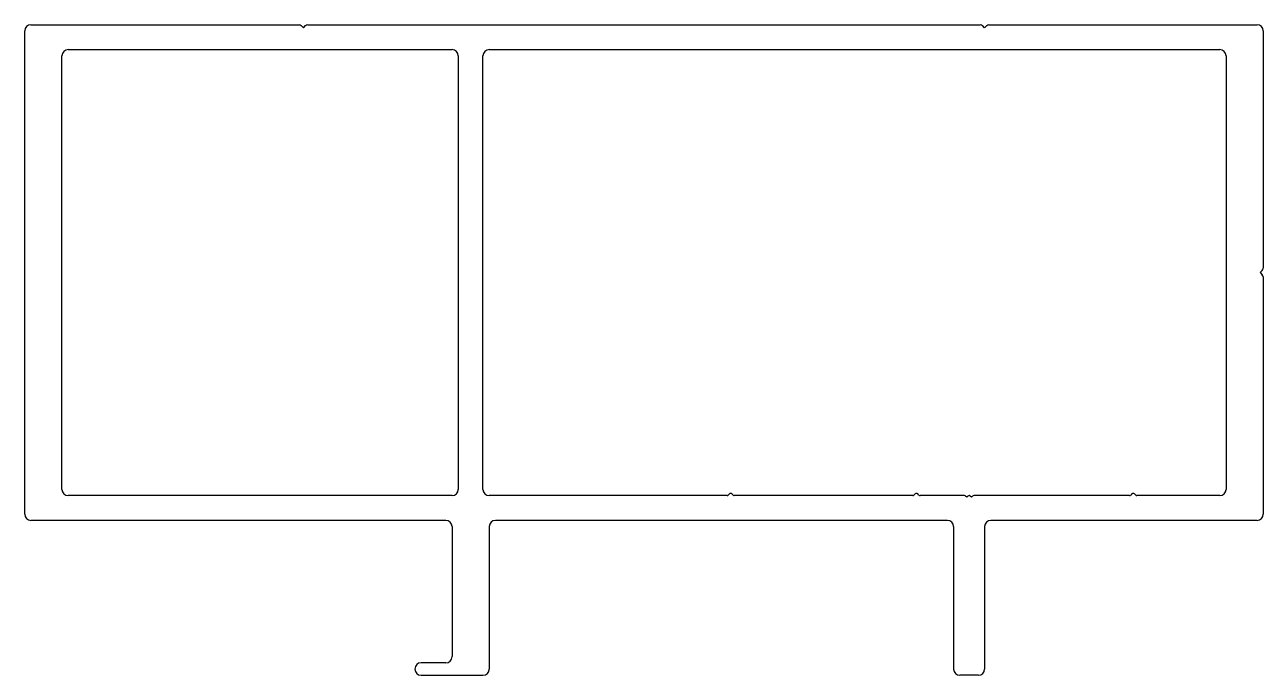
# Model space of a CAD drawing. Extents: x 975 to 1175, y 2400 to 2505.
import ezdxf

# ---------------------------------------------------------------- set-up
doc = ezdxf.new("R2010")
doc.units = 0
doc.layers.get('0').update_dxf_attribs({"linetype": 'CONTINUOUS'})

msp = doc.modelspace()

# ---------------------------------------------------------------- linework, layer by layer
for p, q in [((975.92, 2504.72), (1019.21, 2504.72)), ((1019.92, 2504.22), (1019.57, 2504.58)), ((1019.92, 2504.22), (1020.27, 2504.58)), ((1020.63, 2504.72), (1129.21, 2504.72)), ((1129.92, 2504.22), (1129.57, 2504.58)), ((1129.92, 2504.22), (1130.27, 2504.58)), ((1130.63, 2504.72), (1173.92, 2504.72)), ((974.92, 2425.72), (974.92, 2503.72)), ((1174.92, 2503.72), (1174.92, 2465.43)), ((981.92, 2500.72), (1043.92, 2500.72)), ((1049.92, 2500.72), (1167.92, 2500.72)), ((980.92, 2429.72), (980.92, 2499.72)), ((1044.92, 2499.72), (1044.92, 2429.72)), ((1048.92, 2429.72), (1048.92, 2499.72)), ((1168.92, 2499.72), (1168.92, 2429.72)), ((1174.42, 2464.72), (1174.77, 2465.08)), ((1174.42, 2464.72), (1174.77, 2464.37)), ((1174.92, 2464.01), (1174.92, 2425.72)), ((1043.92, 2428.72), (981.92, 2428.72)), ((1088.34, 2428.72), (1049.92, 2428.72)), ((1088.71, 2428.98), (1088.52, 2428.8)), ((1089.32, 2428.8), (1089.13, 2428.98)), ((1118.34, 2428.72), (1089.5, 2428.72)), ((1118.71, 2428.98), (1118.52, 2428.8)), ((1119.32, 2428.8), (1119.13, 2428.98)), ((1126.67, 2428.72), (1119.5, 2428.72)), ((1127.05, 2428.45), (1126.85, 2428.65)), ((1127.24, 2428.65), (1127.05, 2428.45)), ((1127.8, 2428.45), (1127.6, 2428.65)), ((1127.99, 2428.65), (1127.8, 2428.45)), ((1153.34, 2428.72), (1128.17, 2428.72)), ((1153.71, 2428.98), (1153.52, 2428.8)), ((1154.32, 2428.8), (1154.13, 2428.98)), ((1167.92, 2428.72), (1154.5, 2428.72)), ((1042.92, 2424.72), (975.92, 2424.72)), ((1123.92, 2424.72), (1050.92, 2424.72)), ((1173.92, 2424.72), (1130.92, 2424.72)), ((1043.92, 2423.72), (1043.92, 2402.72)), ((1049.92, 2423.72), (1049.92, 2400.72)), ((1124.92, 2423.72), (1124.92, 2400.72)), ((1129.92, 2423.72), (1129.92, 2400.72)), ((1042.92, 2401.72), (1038.92, 2401.72)), ((1038.92, 2399.72), (1048.92, 2399.72)), ((1128.92, 2399.72), (1125.92, 2399.72))]:
    msp.add_line(p, q)
for centre, radius, start, end in [((975.92, 2503.72), 1, 90, 180), ((1019.21, 2504.22), 0.5, 45, 90), ((1020.63, 2504.22), 0.5, 90, 135), ((1129.21, 2504.22), 0.5, 45, 90), ((1130.63, 2504.22), 0.5, 90, 135), ((1173.92, 2503.72), 1, 0, 90), ((981.92, 2499.72), 1, 90, 180), ((1043.92, 2499.72), 1, 0, 90), ((1049.92, 2499.72), 1, 90, 180), ((1167.92, 2499.72), 1, 0, 90), ((1174.42, 2465.43), 0.5, 315, 0), ((1174.42, 2464.01), 0.5, 0, 45), ((981.92, 2429.72), 1, 180, 270), ((1043.92, 2429.72), 1, 270, 0), ((1049.92, 2429.72), 1, 180, 270), ((1088.34, 2428.97), 0.25, 270, 315), ((1088.92, 2428.77), 0.3, 45, 135), ((1089.5, 2428.97), 0.25, 225, 270), ((1118.34, 2428.97), 0.25, 270, 315), ((1118.92, 2428.77), 0.3, 45, 135), ((1119.5, 2428.97), 0.25, 225, 270), ((1126.67, 2428.47), 0.25, 45, 90), ((1127.42, 2428.47), 0.25, 45, 135), ((1128.17, 2428.47), 0.25, 90, 135), ((1153.34, 2428.97), 0.25, 270, 315), ((1153.92, 2428.77), 0.3, 45, 135), ((1154.5, 2428.97), 0.25, 225, 270), ((1167.92, 2429.72), 1, 270, 360), ((975.92, 2425.72), 1, 180, 270), ((1042.92, 2423.72), 1, 0, 90), ((1050.92, 2423.72), 1, 90, 180), ((1123.92, 2423.72), 1, 0, 90), ((1130.92, 2423.72), 1, 90, 180), ((1173.92, 2425.72), 1, 270, 360), ((1042.92, 2402.72), 1, 270, 0), ((1038.92, 2400.72), 1, 90, 180), ((1038.92, 2400.72), 1, 180, 270), ((1048.92, 2400.72), 1, 270, 0), ((1125.92, 2400.72), 1, 180, 270), ((1128.92, 2400.72), 1, 270, 360)]:
    msp.add_arc(centre, radius, start, end)

doc.saveas('drawing.dxf')
